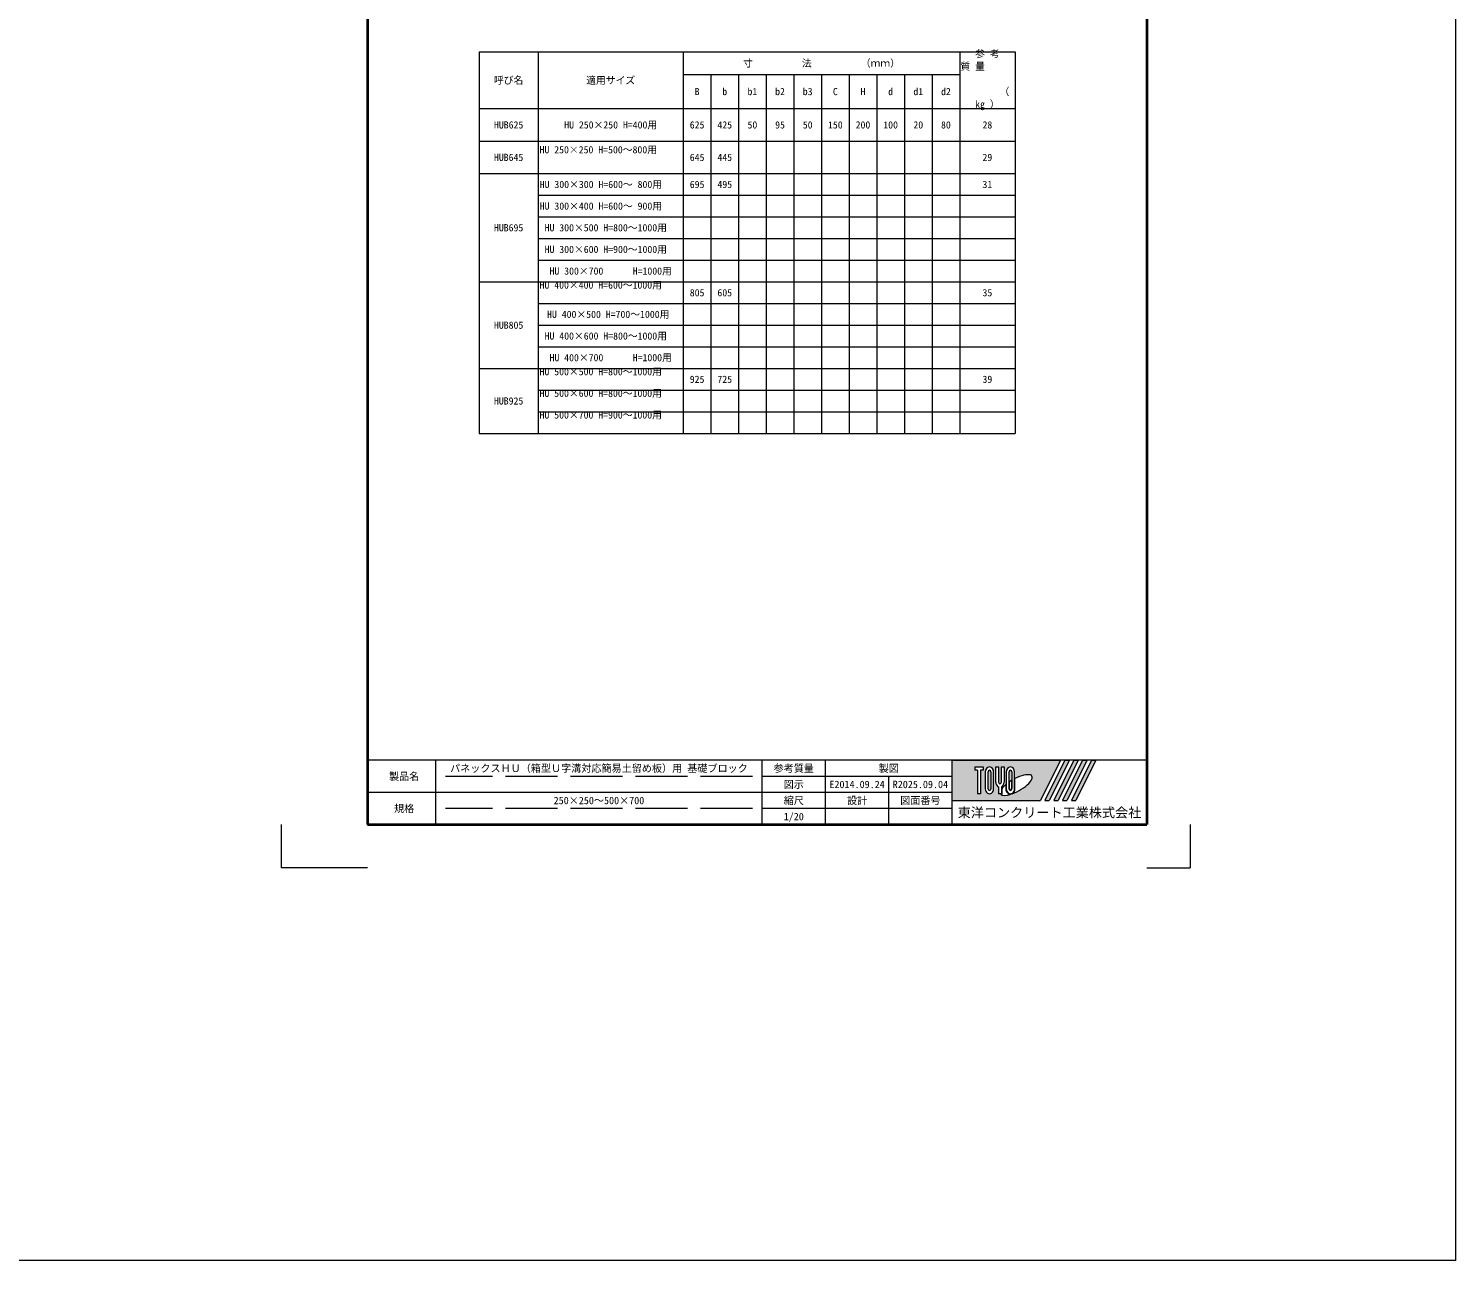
# Model space of a CAD drawing. Units: millimetres at full size; details may follow other scales. Extents: x -1501 to 45572, y 2928 to 12418.
# Drawn here: x 38980 to 45572, y 2928 to 8618 of the extents above; entities that cross this region are included whole.
import ezdxf
from ezdxf.enums import TextEntityAlignment as Align

# ---------------------------------------------------------------- set-up
doc = ezdxf.new("R2010")
doc.units = ezdxf.units.MM
doc.header["$LTSCALE"] = 40
doc.linetypes.add('DASHED', pattern=[7.5, 6, -1.5])
for name, color, linetype, lineweight in [('0_2', 7, 'Continuous', 9), ('Defpoints_3', 7, 'Continuous', 13), ('図枠', 7, 'Continuous', 5)]:
    doc.layers.add(name, color=color, linetype=linetype, lineweight=lineweight)
doc.styles.add('ＭＳ ゴシック', font='')
doc.styles.get('ＭＳ ゴシック').set_extended_font_data('MS Gothic')

msp = doc.modelspace()

# ---------------------------------------------------------------- hatches: boundary and pattern name
at = {"layer": '図枠'}
h = msp.add_hatch(color=256, dxfattribs=at)
h.paths.add_polyline_path([(43246.39, 5237.77), (43246.39, 5052.15), (43654.77, 5052.15), (43747.58, 5237.77)])
edge = h.paths.add_edge_path(flags=16)
edge.add_ellipse((43542.9, 5123.51), major_axis=(72.73, 40.71), ratio=0.3471473, start_angle=-144.311216, end_angle=72.189903, ccw=False)
edge.add_ellipse((43515.96, 5105.93), major_axis=(0, 24.75), ratio=0.8463542, start_angle=-160.703456, end_angle=-90)
edge.add_line((43536.91, 5105.93), (43536.91, 5153.11))
edge = h.paths.add_edge_path(flags=16)
edge.add_ellipse((43515.96, 5183.99), major_axis=(0, 22.85), ratio=0.8463541, start_angle=-90, end_angle=90, ccw=False)
edge.add_line((43535.3, 5183.99), (43535.3, 5105.93))
edge.add_ellipse((43515.96, 5105.93), major_axis=(0, 22.85), ratio=0.8463541, start_angle=90, end_angle=-90, ccw=False)
edge.add_line((43496.63, 5105.93), (43496.63, 5183.99))
edge = h.paths.add_edge_path(flags=16)
edge.add_line((43522.41, 5183.99), (43522.41, 5105.93))
edge.add_ellipse((43515.96, 5105.93), major_axis=(0, 7.62), ratio=0.8463541, start_angle=90, end_angle=-90, ccw=False)
edge.add_line((43509.52, 5105.93), (43509.52, 5183.99))
edge.add_ellipse((43515.96, 5183.99), major_axis=(0, 7.62), ratio=0.8463541, start_angle=-90, end_angle=90, ccw=False)
edge = h.paths.add_edge_path(flags=16)
edge.add_line((43520.8, 5144.09), (43520.8, 5105.93))
edge.add_ellipse((43515.96, 5105.93), major_axis=(0, 5.71), ratio=0.8463542, start_angle=90, end_angle=-90, ccw=False)
edge.add_line((43511.13, 5105.93), (43511.13, 5137.84))
edge.add_ellipse((43542.9, 5123.51), major_axis=(72.73, 40.71), ratio=0.3471473, start_angle=107.791742, end_angle=126.471319, ccw=False)
edge = h.paths.add_edge_path(flags=16)
edge.add_line((43486.96, 5206.83), (43486.96, 5136.87))
edge.add_ellipse((43467.62, 5136.87), major_axis=(0, 22.85), ratio=0.8463541, start_angle=-163.341167, end_angle=-90, ccw=False)
edge.add_line((43474.07, 5115.33), (43474.07, 5083.08))
edge.add_line((43474.07, 5083.08), (43461.18, 5083.08))
edge.add_line((43461.18, 5083.08), (43461.18, 5115.33))
edge.add_ellipse((43467.62, 5136.87), major_axis=(0, 22.85), ratio=0.8463541, start_angle=90, end_angle=163.341167, ccw=False)
edge.add_line((43448.29, 5136.87), (43448.29, 5206.83))
edge.add_line((43448.29, 5206.83), (43461.18, 5206.83))
edge.add_line((43461.18, 5206.83), (43461.18, 5136.87))
edge.add_ellipse((43467.62, 5136.87), major_axis=(0, 7.62), ratio=0.8463541, start_angle=90, end_angle=-90)
edge.add_line((43474.07, 5136.87), (43474.07, 5206.83))
edge.add_line((43474.07, 5206.83), (43486.96, 5206.83))
edge = h.paths.add_edge_path(flags=16)
edge.add_line((43495.02, 5125.63), (43495.02, 5105.93))
edge.add_ellipse((43515.96, 5105.93), major_axis=(0, 24.75), ratio=0.8463542, start_angle=90, end_angle=-171.54427)
edge.add_ellipse((43542.9, 5123.51), major_axis=(72.73, 40.71), ratio=0.3471473, start_angle=-178.649536, end_angle=-148.292442, ccw=False)
edge.add_line((43471.29, 5081.18), (43475.68, 5081.18))
edge.add_line((43475.68, 5081.18), (43475.68, 5105.31))
edge.add_ellipse((43542.9, 5123.51), major_axis=(72.73, 40.71), ratio=0.3471473, start_angle=148.21912, end_angle=165.908122, ccw=False)
edge = h.paths.add_edge_path(flags=16)
edge.add_ellipse((43419.28, 5183.99), major_axis=(0, 22.85), ratio=0.8463541, start_angle=-90, end_angle=90, ccw=False)
edge.add_line((43438.62, 5183.99), (43438.62, 5105.93))
edge.add_ellipse((43419.28, 5105.93), major_axis=(0, 22.85), ratio=0.8463541, start_angle=90, end_angle=-90, ccw=False)
edge.add_line((43399.95, 5105.93), (43399.95, 5183.99))
edge = h.paths.add_edge_path(flags=16)
edge.add_line((43425.73, 5183.99), (43425.73, 5105.93))
edge.add_ellipse((43419.28, 5105.93), major_axis=(0, 7.62), ratio=0.8463541, start_angle=90, end_angle=-90, ccw=False)
edge.add_line((43412.84, 5105.93), (43412.84, 5183.99))
edge.add_ellipse((43419.28, 5183.99), major_axis=(0, 7.62), ratio=0.8463541, start_angle=-90, end_angle=90, ccw=False)
h.paths.add_polyline_path([(43390.28, 5206.83), (43390.28, 5191.6), (43377.39, 5191.6), (43377.39, 5083.08), (43364.5, 5083.08), (43364.5, 5191.6), (43351.61, 5191.6), (43351.61, 5206.83)], flags=16)
for points in [[(43675.19, 5052.15), (43695.61, 5052.15), (43788.42, 5237.77), (43768, 5237.77)], [(43829.26, 5237.77), (43808.84, 5237.77), (43716.02, 5052.15), (43736.44, 5052.15)], [(43870.09, 5237.77), (43849.67, 5237.77), (43756.86, 5052.15), (43777.28, 5052.15)], [(43910.93, 5237.77), (43890.51, 5237.77), (43797.7, 5052.15), (43818.12, 5052.15)]]:
    msp.add_hatch(color=256, dxfattribs=at).paths.add_polyline_path(points)

# ---------------------------------------------------------------- linework, layer by layer
at = {"layer": '0_2', "color": 1, "lineweight": 20}
for p, q in [((45572.03, 12418.34), (45572.03, 2927.61)), ((45572.03, 2927.61), (-1501.15, 2927.61))]:
    msp.add_line(p, q, dxfattribs=at)
at = {"layer": '0_2', "lineweight": 13}
for p, q in [((41061.67, 8509.47), (43537.29, 8509.47)), ((41061.67, 8509.47), (41061.67, 6747.59)), ((41334.02, 8509.47), (41334.02, 6747.59)), ((42004.77, 8509.47), (42004.77, 6747.59)), ((43281.87, 8509.47), (43281.87, 6747.59)), ((43537.29, 8509.47), (43537.29, 6747.59)), ((42004.77, 8405.48), (43281.87, 8405.48)), ((42132.48, 8405.48), (42132.48, 6747.59)), ((42260.19, 8405.48), (42260.19, 6747.59)), ((42387.9, 8405.48), (42387.9, 6747.59)), ((42515.61, 8405.48), (42515.61, 6747.59)), ((42643.32, 8405.48), (42643.32, 6747.59)), ((42771.03, 8405.48), (42771.03, 6747.59)), ((42898.74, 8405.48), (42898.74, 6747.59)), ((43026.45, 8405.48), (43026.45, 6747.59)), ((43154.16, 8405.48), (43154.16, 6747.59)), ((41061.67, 8247.59), (43537.29, 8247.59)), ((41061.67, 8097.59), (42260.19, 8097.59)), ((43281.87, 8097.59), (43537.29, 8097.59)), ((41061.67, 7947.59), (42260.19, 7947.59)), ((43281.87, 7947.59), (43537.29, 7947.59)), ((41334.02, 7847.59), (42004.77, 7847.59)), ((41334.02, 7747.59), (42004.77, 7747.59)), ((41334.02, 7647.59), (42004.77, 7647.59)), ((41334.02, 7547.59), (42004.77, 7547.59)), ((41061.67, 7447.59), (42260.19, 7447.59)), ((43281.87, 7447.59), (43537.29, 7447.59)), ((41334.02, 7347.59), (42004.77, 7347.59)), ((41334.02, 7247.59), (42004.77, 7247.59)), ((41334.02, 7147.59), (42004.77, 7147.59)), ((41061.67, 7047.59), (42260.19, 7047.59)), ((43281.87, 7047.59), (43537.29, 7047.59)), ((41334.02, 6947.59), (42004.77, 6947.59)), ((41334.02, 6847.59), (42004.77, 6847.59)), ((41061.67, 6747.59), (43537.29, 6747.59))]:
    msp.add_line(p, q, dxfattribs=at)
at = {"layer": 'Defpoints_3', "color": 8, "lineweight": 0}
for p, q in [((42260.19, 8097.59), (43281.87, 8097.59)), ((42260.19, 7947.59), (43281.87, 7947.59)), ((42004.77, 7847.59), (43537.29, 7847.59)), ((42004.77, 7747.59), (43537.29, 7747.59)), ((42004.77, 7647.59), (43537.29, 7647.59)), ((42004.77, 7547.59), (43537.29, 7547.59)), ((42260.19, 7447.59), (43281.87, 7447.59)), ((42004.77, 7347.59), (43537.29, 7347.59)), ((42004.77, 7247.59), (43537.29, 7247.59)), ((42004.77, 7147.59), (43537.29, 7147.59)), ((42260.19, 7047.59), (43281.87, 7047.59)), ((42004.77, 6947.59), (43537.29, 6947.59)), ((42004.77, 6847.59), (43537.29, 6847.59))]:
    msp.add_line(p, q, dxfattribs=at)
at = {"layer": 'Defpoints_3'}
for p, q in [((40146.39, 4940.77), (40146.39, 4740.77)), ((44346.39, 4940.77), (44346.39, 4740.77)), ((40546.39, 4740.77), (40146.39, 4740.77)), ((44146.39, 4740.77), (44346.39, 4740.77))]:
    msp.add_line(p, q, dxfattribs=at)
at = {"layer": '図枠', "lineweight": 40}
for p, q in [((40546.39, 10480.77), (40546.39, 4940.77)), ((44146.39, 10480.77), (44146.39, 4940.77)), ((40546.39, 4940.77), (44146.39, 4940.77))]:
    msp.add_line(p, q, dxfattribs=at)
at = {"layer": '図枠', "lineweight": 13}
for p, q in [((44146.39, 5237.77), (40546.39, 5237.77)), ((40861.39, 4940.77), (40861.39, 5237.77)), ((42368.89, 4940.77), (42368.89, 5237.77)), ((42661.39, 4940.77), (42661.39, 5237.77)), ((43246.39, 4940.77), (43246.39, 5237.77)), ((43246.39, 5163.52), (42368.89, 5163.52)), ((42953.89, 4940.77), (42953.89, 5163.52)), ((43246.39, 5089.27), (40546.39, 5089.27)), ((43246.39, 5015.02), (42368.89, 5015.02))]:
    msp.add_line(p, q, dxfattribs=at)
at = {"layer": '図枠'}
for p, q in [((43246.39, 5237.77), (43747.58, 5237.77)), ((43747.58, 5237.77), (43654.77, 5052.15)), ((43768, 5237.77), (43675.19, 5052.15)), ((43788.42, 5237.77), (43695.61, 5052.15)), ((43808.84, 5237.77), (43716.02, 5052.15)), ((43829.26, 5237.77), (43736.44, 5052.15)), ((43849.67, 5237.77), (43756.86, 5052.15)), ((43768, 5237.77), (43788.42, 5237.77)), ((43870.09, 5237.77), (43777.28, 5052.15)), ((43890.51, 5237.77), (43797.7, 5052.15)), ((43808.84, 5237.77), (43829.26, 5237.77)), ((43910.93, 5237.77), (43818.12, 5052.15)), ((43849.67, 5237.77), (43870.09, 5237.77)), ((43890.51, 5237.77), (43910.93, 5237.77)), ((43351.61, 5206.83), (43351.61, 5191.6)), ((43351.61, 5206.83), (43390.28, 5206.83)), ((43364.5, 5191.6), (43351.61, 5191.6)), ((43364.5, 5191.6), (43364.5, 5083.08)), ((43377.39, 5191.6), (43377.39, 5083.08)), ((43390.28, 5191.6), (43377.39, 5191.6)), ((43390.28, 5206.83), (43390.28, 5191.6)), ((43399.95, 5183.99), (43399.95, 5105.93)), ((43412.84, 5105.93), (43412.84, 5183.99)), ((43425.73, 5183.99), (43425.73, 5105.93)), ((43438.62, 5105.93), (43438.62, 5183.99)), ((43448.29, 5206.83), (43461.18, 5206.83)), ((43448.29, 5136.87), (43448.29, 5206.83)), ((43461.18, 5206.83), (43461.18, 5136.87)), ((43474.07, 5206.83), (43486.96, 5206.83)), ((43474.07, 5136.87), (43474.07, 5206.83)), ((43486.96, 5206.83), (43486.96, 5136.87)), ((43496.63, 5183.99), (43496.63, 5105.93)), ((43509.52, 5105.93), (43509.52, 5183.99)), ((43520.8, 5144.09), (43520.8, 5105.93)), ((43522.41, 5183.99), (43522.41, 5105.93)), ((43535.3, 5105.93), (43535.3, 5183.99)), ((43536.91, 5105.93), (43536.91, 5153.11)), ((43377.39, 5083.08), (43364.5, 5083.08)), ((43461.18, 5115.33), (43461.18, 5083.08)), ((43474.07, 5083.08), (43461.18, 5083.08)), ((43471.29, 5081.18), (43475.68, 5081.18)), ((43474.07, 5115.33), (43474.07, 5083.08)), ((43475.68, 5105.31), (43475.68, 5081.18)), ((43495.02, 5125.63), (43495.02, 5105.93)), ((43511.13, 5105.93), (43511.13, 5137.84)), ((43246.39, 5052.15), (43654.77, 5052.15)), ((43675.19, 5052.15), (43695.61, 5052.15)), ((43716.02, 5052.15), (43736.44, 5052.15)), ((43756.86, 5052.15), (43777.28, 5052.15)), ((43797.7, 5052.15), (43818.12, 5052.15))]:
    msp.add_line(p, q, dxfattribs=at)
at = {"layer": '図枠', "linetype": 'DASHED', "lineweight": 9}
for p, q in [((42323.89, 5163.52), (40906.39, 5163.52)), ((42323.89, 5015.02), (40906.39, 5015.02))]:
    msp.add_line(p, q, dxfattribs=at)
at = {"layer": '図枠'}
for centre, major_axis, ratio, start_param, end_param in [((43419.28, 5183.99), (0, 22.85), 0.846354, 4.712389, 7.8539816), ((43419.28, 5183.99), (0, 7.62), 0.846354, 4.712389, 7.8539816), ((43515.96, 5183.99), (0, 22.85), 0.846354, 4.712389, 7.8539816), ((43515.96, 5183.99), (0, 7.62), 0.846354, 4.712389, 7.8539816), ((43542.9, 5123.51), (72.73, 40.71), 0.347147, 1.6817405, 1.8219833), ((43542.9, 5123.51), (72.73, 40.71), 0.347147, 4.2621853, 7.7429163), ((43419.28, 5105.93), (0, 22.85), 0.846354, 1.5707963, 4.712389), ((43419.28, 5105.93), (0, 7.62), 0.846354, 1.5707963, 4.712389), ((43467.62, 5136.87), (0, 22.85), 0.846354, 1.5707963, 2.8017557), ((43467.62, 5136.87), (0, 7.62), 0.846354, 1.5707963, 4.712389), ((43542.9, 5123.51), (72.73, 40.71), 0.347147, 3.2093975, 4.2004451), ((43467.62, 5136.87), (0, 22.85), 0.846354, 3.4814296, 4.712389), ((43542.9, 5123.51), (72.73, 40.71), 0.347147, 2.0815197, 2.5155126), ((43515.96, 5105.93), (0, 24.75), 0.846354, 1.5707963, 3.3154679), ((43515.96, 5105.93), (0, 22.85), 0.846354, 1.5707963, 4.712389), ((43515.96, 5105.93), (0, 7.62), 0.846354, 1.5707963, 4.712389), ((43515.96, 5105.93), (0, 5.71), 0.846354, 1.5707963, 4.712389), ((43515.96, 5105.93), (0, 24.75), 0.846354, 3.5338438, 4.712389)]:
    msp.add_ellipse(centre, major_axis=major_axis, ratio=ratio, start_param=start_param, end_param=end_param, dxfattribs=at)

# ---------------------------------------------------------------- texts
at = {"layer": '0_2', "style": 'ＭＳ ゴシック'}
for s, p in [('参 考', (43352.92, 8517.87)), ('質 量      ', (43284.93, 8459.53)), ('        （ ', (43284.93, 8342.86)), ('kg ）', (43352.92, 8284.52)), ('HU 250×250 H=500～800用     ', (41340.77, 8074.42)), ('HU 400×400 H=600～1000用    ', (41340.77, 7449.42)), ('HU 500×500 H=800～1000用    ', (41340.77, 7049.42)), ('HU 500×600 H=800～1000用    ', (41340.77, 6949.42)), ('HU 500×700 H=900～1000用    ', (41340.77, 6849.42))]:
    msp.add_text(s, height=33.23, dxfattribs=at).set_placement(p, align=Align.TOP_LEFT)
for s, p in [('寸\u3000\u3000\u3000\u3000\u3000法\u3000\u3000\u3000\u3000\u3000（ｍｍ）', (42643.32, 8457.48)), ('呼び名', (41197.85, 8378.53)), ('適用サイズ', (41669.4, 8378.53)), ('B', (42068.63, 8326.54)), ('b', (42196.34, 8326.54)), ('b1', (42324.05, 8326.54)), ('b2', (42451.76, 8326.54)), ('b3', (42579.47, 8326.54)), ('C', (42707.18, 8326.54)), ('H', (42834.89, 8326.54)), ('d', (42962.6, 8326.54)), ('d1', (43090.31, 8326.54)), ('d2', (43218.02, 8326.54)), ('HUB625', (41197.85, 8172.59)), ('HU 250×250 H=400用', (41669.4, 8172.59)), ('625', (42068.63, 8172.59)), ('425', (42196.34, 8172.59)), ('50', (42324.05, 8172.59)), ('95', (42451.76, 8172.59)), ('50', (42579.47, 8172.59)), ('150', (42707.18, 8172.59)), ('200', (42834.89, 8172.59)), ('100', (42962.6, 8172.59)), ('20', (43090.31, 8172.59)), ('80', (43218.02, 8172.59)), ('28', (43409.58, 8172.59)), ('HUB645', (41197.85, 8022.59)), ('645', (42068.63, 8022.59)), ('445', (42196.34, 8022.59)), ('29', (43409.58, 8022.59)), ('HU 300×300 H=600～ 800用    ', (41669.4, 7897.59)), ('695', (42068.63, 7897.59)), ('495', (42196.34, 7897.59)), ('31', (43409.58, 7897.59)), ('HU 300×400 H=600～ 900用    ', (41669.4, 7797.59)), ('HUB695', (41197.85, 7697.59)), ('HU 300×500 H=800～1000用  ', (41669.4, 7697.59)), ('HU 300×600 H=900～1000用  ', (41669.4, 7597.59)), ('HU 300×700      H=1000用', (41669.4, 7497.59)), ('805', (42068.63, 7397.59)), ('605', (42196.34, 7397.59)), ('35', (43409.58, 7397.59)), ('HUB805', (41197.85, 7247.59)), ('HU 400×500 H=700～1000用 ', (41669.4, 7297.59)), ('HU 400×600 H=800～1000用  ', (41669.4, 7197.59)), ('HU 400×700      H=1000用', (41669.4, 7097.59)), ('925', (42068.63, 6997.59)), ('725', (42196.34, 6997.59)), ('39', (43409.58, 6997.59)), ('HUB925', (41197.85, 6897.59))]:
    msp.add_text(s, height=33.23, dxfattribs=at).set_placement(p, align=Align.MIDDLE_CENTER)
at = {"layer": '図枠', "style": 'ＭＳ ゴシック'}
for s, height, p in [('パネックスＨＵ（箱型Ｕ字溝対応簡易土留め板）用 基礎ブロック', 34.18, (41615.14, 5200.65)), ('参考質量', 34.18, (42515.14, 5200.65)), ('製図', 34.18, (42953.89, 5200.65)), ('製品名', 34.18, (40715.14, 5163.52)), ('図示', 34.18, (42515.14, 5126.4)), ('E2014.09.24', 34.18, (42807.64, 5126.4)), ('R2025.09.04', 34.18, (43100.14, 5126.4)), ('規格', 34.18, (40715.14, 5015.02)), ('250×250～500×700', 34.18, (41615.14, 5052.15)), ('縮尺', 34.18, (42515.14, 5052.15)), ('設計', 34.18, (42807.64, 5052.15)), ('図面番号', 34.18, (43100.14, 5052.15)), ('東洋コンクリート工業株式会社', 44.43, (43696.39, 4996.46)), ('1/20', 34.18, (42515.14, 4977.9))]:
    msp.add_text(s, height=height, dxfattribs=at).set_placement(p, align=Align.MIDDLE_CENTER)

doc.saveas('drawing.dxf')
